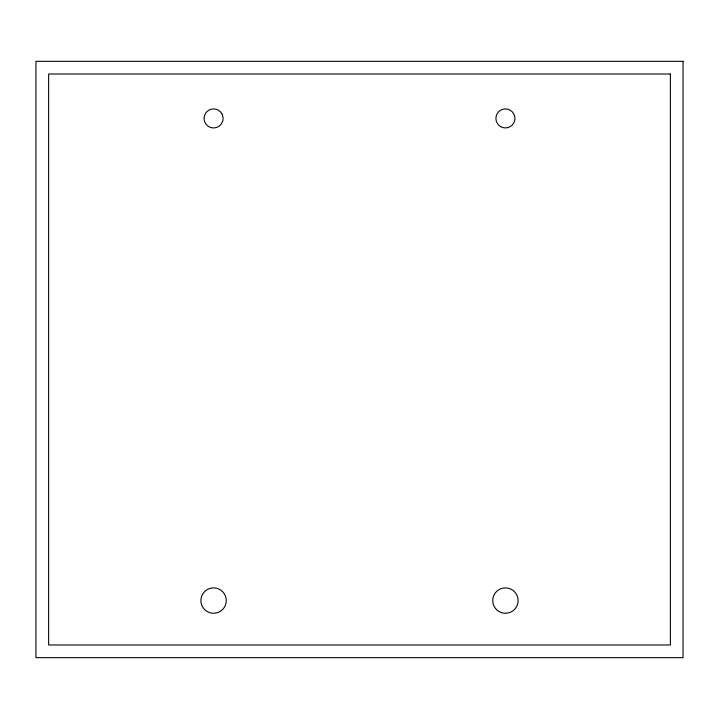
<?xml version="1.0" encoding="UTF-8"?>
<svg xmlns="http://www.w3.org/2000/svg" width="719" height="719" viewBox="0 0 719 719"><rect width="100%" height="100%" fill="white"/><g stroke="black" fill="none" stroke-linecap="round" stroke-linejoin="round"><path stroke-width="1.08" d="M683.05 61.331L35.95 61.331L35.95 657.669L683.05 657.669L683.05 61.331M670.36 74.012L48.64 74.012L48.64 644.988L670.36 644.988L670.36 74.012M221.829 113.665L220.311 111.697A9.518 9.518 0 0 0 204.645 115.166A9.518 9.518 0 0 0 214.415 127.901A9.518 9.518 0 0 0 221.829 113.665M204.609 609.55A12.69 12.69 0 0 0 225.838 603.861A12.69 12.69 0 0 0 210.299 588.322A12.69 12.69 0 0 0 204.609 609.55M496.443 609.55A12.69 12.69 0 0 0 517.671 603.861A12.69 12.69 0 0 0 502.132 588.322A12.69 12.69 0 0 0 496.443 609.55M500.658 126.661A9.518 9.518 0 0 0 514.93 118.419A9.518 9.518 0 0 0 500.658 110.187A9.518 9.518 0 0 0 500.658 126.661"/></g></svg>
